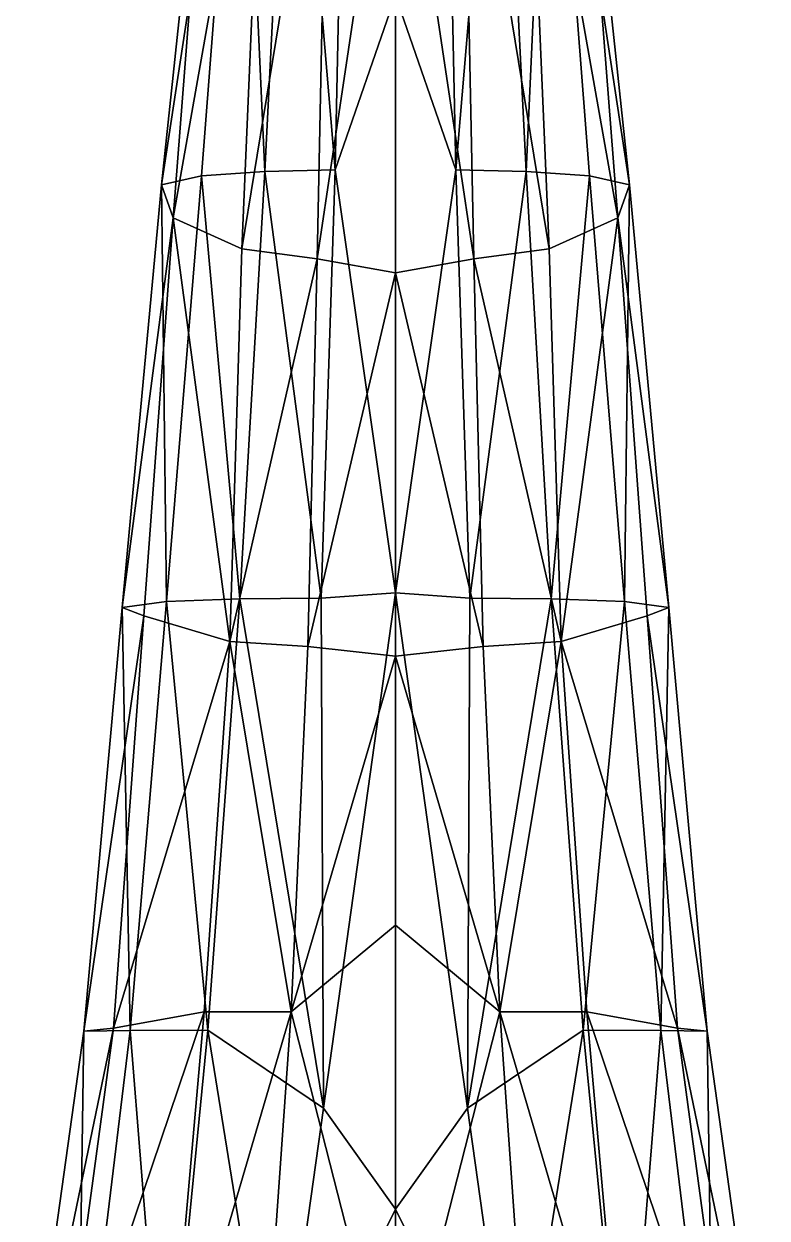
# Model space of a CAD drawing. Extents: x -1.1 to 1.1, y -3.78 to 5.59.
# Drawn here: x -0.289 to 0.289, y 3.372 to 4.3 of the extents above; entities that cross this region are included whole.
import ezdxf

# ---------------------------------------------------------------- set-up
doc = ezdxf.new("R2010")
doc.units = 0
doc.layers.add('STEGOSRS$LWO', color=1, linetype='CONTINUOUS')

msp = doc.modelspace()

# ---------------------------------------------------------------- linework, layer by layer
at = {"layer": 'STEGOSRS$LWO'}
for points in [[(-0.08116, 4.59189, 1.28982), (-0.10151, 4.18528, 1.33808), (-0.11974, 4.58392, 1.32342)], [(-0.08116, 4.59189, 1.28982), (-0.04686, 4.18664, 1.31254), (-0.10151, 4.18528, 1.33808)], [(-0.03827, 4.59362, 1.26944), (-0.04686, 4.18664, 1.31254), (-0.08116, 4.59189, 1.28982)], [(-0.04686, 4.18664, 1.31254), (-0.03827, 4.59362, 1.26944), (0, 4.32226, 1.28602)], [(0.03827, 4.59362, 1.26944), (0.04686, 4.18664, 1.31254), (0, 4.32226, 1.28602)], [(0.04686, 4.18664, 1.31254), (0.03827, 4.59362, 1.26944), (0.08116, 4.59189, 1.28982)], [(0.04686, 4.18664, 1.31254), (0.08116, 4.59189, 1.28982), (0.10151, 4.18528, 1.33808)], [(0.10151, 4.18528, 1.33808), (0.08116, 4.59189, 1.28982), (0.11974, 4.58392, 1.32342)], [(-0.18196, 4.17509, 1.41131), (-0.11974, 4.58392, 1.32342), (-0.15083, 4.18191, 1.37317)], [(-0.11974, 4.58392, 1.32342), (-0.18196, 4.17509, 1.41131), (-0.14075, 4.56249, 1.38353)], [(-0.15083, 4.18191, 1.37317), (-0.11974, 4.58392, 1.32342), (-0.10151, 4.18528, 1.33808)], [(0.11974, 4.58392, 1.32342), (0.15083, 4.18191, 1.37317), (0.10151, 4.18528, 1.33808)], [(0.11974, 4.58392, 1.32342), (0.18196, 4.17509, 1.41131), (0.15083, 4.18191, 1.37317)], [(0.18196, 4.17509, 1.41131), (0.11974, 4.58392, 1.32342), (0.14075, 4.56249, 1.38353)], [(-0.18196, 4.17509, 1.41131), (-0.17286, 4.14921, 1.47332), (-0.14075, 4.56249, 1.38353)], [(-0.14075, 4.56249, 1.38353), (-0.17286, 4.14921, 1.47332), (-0.10106, 4.5545, 1.44311)], [(0.17286, 4.14921, 1.47332), (0.14075, 4.56249, 1.38353), (0.10106, 4.5545, 1.44311)], [(0.17286, 4.14921, 1.47332), (0.18196, 4.17509, 1.41131), (0.14075, 4.56249, 1.38353)], [(-0.17286, 4.14921, 1.47332), (-0.11944, 4.12513, 1.54203), (-0.10106, 4.5545, 1.44311)], [(-0.10106, 4.5545, 1.44311), (-0.11944, 4.12513, 1.54203), (-0.05235, 4.53536, 1.50306)], [(0.11944, 4.12513, 1.54203), (0.10106, 4.5545, 1.44311), (0.05235, 4.53536, 1.50306)], [(0.11944, 4.12513, 1.54203), (0.17286, 4.14921, 1.47332), (0.10106, 4.5545, 1.44311)], [(-0.11944, 4.12513, 1.54203), (-0.06095, 4.11749, 1.62003), (-0.05235, 4.53536, 1.50306)], [(-0.05235, 4.53536, 1.50306), (-0.06095, 4.11749, 1.62003), (0, 4.52462, 1.54247)], [(0.06095, 4.11749, 1.62003), (0.05235, 4.53536, 1.50306), (0, 4.52462, 1.54247)], [(0.06095, 4.11749, 1.62003), (0.11944, 4.12513, 1.54203), (0.05235, 4.53536, 1.50306)], [(-0.06095, 4.11749, 1.62003), (0, 4.10661, 1.66601), (0, 4.52462, 1.54247)], [(0, 4.10661, 1.66601), (0.06095, 4.11749, 1.62003), (0, 4.52462, 1.54247)], [(0, 4.32226, 1.28602), (0, 3.85784, 1.35132), (-0.04686, 4.18664, 1.31254)], [(0, 3.85784, 1.35132), (0, 4.32226, 1.28602), (0.04686, 4.18664, 1.31254)], [(-0.15083, 4.18191, 1.37317), (-0.17818, 3.85103, 1.43485), (-0.18196, 4.17509, 1.41131)], [(-0.12118, 3.85309, 1.39304), (-0.17818, 3.85103, 1.43485), (-0.15083, 4.18191, 1.37317)], [(-0.10151, 4.18528, 1.33808), (-0.12118, 3.85309, 1.39304), (-0.15083, 4.18191, 1.37317)], [(-0.05778, 3.85368, 1.36317), (-0.12118, 3.85309, 1.39304), (-0.10151, 4.18528, 1.33808)], [(-0.04686, 4.18664, 1.31254), (-0.05778, 3.85368, 1.36317), (-0.10151, 4.18528, 1.33808)], [(0, 3.85784, 1.35132), (-0.05778, 3.85368, 1.36317), (-0.04686, 4.18664, 1.31254)], [(0.05778, 3.85368, 1.36317), (0, 3.85784, 1.35132), (0.04686, 4.18664, 1.31254)], [(0.05778, 3.85368, 1.36317), (0.04686, 4.18664, 1.31254), (0.10151, 4.18528, 1.33808)], [(0.12118, 3.85309, 1.39304), (0.05778, 3.85368, 1.36317), (0.10151, 4.18528, 1.33808)], [(0.12118, 3.85309, 1.39304), (0.10151, 4.18528, 1.33808), (0.15083, 4.18191, 1.37317)], [(0.17818, 3.85103, 1.43485), (0.12118, 3.85309, 1.39304), (0.15083, 4.18191, 1.37317)], [(0.17818, 3.85103, 1.43485), (0.15083, 4.18191, 1.37317), (0.18196, 4.17509, 1.41131)], [(-0.18196, 4.17509, 1.41131), (-0.21246, 3.84653, 1.48263), (-0.17286, 4.14921, 1.47332)], [(-0.17818, 3.85103, 1.43485), (-0.21246, 3.84653, 1.48263), (-0.18196, 4.17509, 1.41131)], [(0.21246, 3.84653, 1.48263), (0.18196, 4.17509, 1.41131), (0.17286, 4.14921, 1.47332)], [(0.21246, 3.84653, 1.48263), (0.17818, 3.85103, 1.43485), (0.18196, 4.17509, 1.41131)], [(-0.21246, 3.84653, 1.48263), (-0.19585, 3.83986, 1.55453), (-0.17286, 4.14921, 1.47332)], [(-0.19585, 3.83986, 1.55453), (-0.12892, 3.82008, 1.64088), (-0.17286, 4.14921, 1.47332)], [(-0.17286, 4.14921, 1.47332), (-0.12892, 3.82008, 1.64088), (-0.11944, 4.12513, 1.54203)], [(0.12892, 3.82008, 1.64088), (0.17286, 4.14921, 1.47332), (0.11944, 4.12513, 1.54203)], [(0.12892, 3.82008, 1.64088), (0.19585, 3.83986, 1.55453), (0.17286, 4.14921, 1.47332)], [(0.19585, 3.83986, 1.55453), (0.21246, 3.84653, 1.48263), (0.17286, 4.14921, 1.47332)], [(-0.11944, 4.12513, 1.54203), (-0.12892, 3.82008, 1.64088), (-0.06095, 4.11749, 1.62003)], [(0.12892, 3.82008, 1.64088), (0.11944, 4.12513, 1.54203), (0.06095, 4.11749, 1.62003)], [(-0.12892, 3.82008, 1.64088), (-0.06814, 3.81601, 1.7277), (-0.06095, 4.11749, 1.62003)], [(-0.06095, 4.11749, 1.62003), (-0.06814, 3.81601, 1.7277), (0, 4.10661, 1.66601)], [(0.06814, 3.81601, 1.7277), (0.06095, 4.11749, 1.62003), (0, 4.10661, 1.66601)], [(0.06814, 3.81601, 1.7277), (0.12892, 3.82008, 1.64088), (0.06095, 4.11749, 1.62003)], [(-0.06814, 3.81601, 1.7277), (0, 3.80847, 1.77694), (0, 4.10661, 1.66601)], [(0, 3.80847, 1.77694), (0.06814, 3.81601, 1.7277), (0, 4.10661, 1.66601)], [(-0.12118, 3.85309, 1.39304), (-0.14583, 3.51778, 1.4601), (-0.17818, 3.85103, 1.43485)], [(-0.056, 3.45715, 1.43329), (-0.14583, 3.51778, 1.4601), (-0.12118, 3.85309, 1.39304)], [(-0.05778, 3.85368, 1.36317), (-0.056, 3.45715, 1.43329), (-0.12118, 3.85309, 1.39304)], [(0, 3.85784, 1.35132), (-0.056, 3.45715, 1.43329), (-0.05778, 3.85368, 1.36317)], [(0, 3.85784, 1.35132), (0, 3.37863, 1.4372), (-0.056, 3.45715, 1.43329)], [(0.056, 3.45715, 1.43329), (0, 3.85784, 1.35132), (0.05778, 3.85368, 1.36317)], [(0, 3.37863, 1.4372), (0, 3.85784, 1.35132), (0.056, 3.45715, 1.43329)], [(0.056, 3.45715, 1.43329), (0.05778, 3.85368, 1.36317), (0.12118, 3.85309, 1.39304)], [(0.14583, 3.51778, 1.4601), (0.056, 3.45715, 1.43329), (0.12118, 3.85309, 1.39304)], [(0.14583, 3.51778, 1.4601), (0.12118, 3.85309, 1.39304), (0.17818, 3.85103, 1.43485)], [(-0.21246, 3.84653, 1.48263), (-0.24247, 3.51715, 1.56649), (-0.19585, 3.83986, 1.55453)], [(-0.20649, 3.51749, 1.50909), (-0.24247, 3.51715, 1.56649), (-0.21246, 3.84653, 1.48263)], [(-0.17818, 3.85103, 1.43485), (-0.20649, 3.51749, 1.50909), (-0.21246, 3.84653, 1.48263)], [(-0.14583, 3.51778, 1.4601), (-0.20649, 3.51749, 1.50909), (-0.17818, 3.85103, 1.43485)], [(0.20649, 3.51749, 1.50909), (0.14583, 3.51778, 1.4601), (0.17818, 3.85103, 1.43485)], [(0.20649, 3.51749, 1.50909), (0.17818, 3.85103, 1.43485), (0.21246, 3.84653, 1.48263)], [(0.24247, 3.51715, 1.56649), (0.21246, 3.84653, 1.48263), (0.19585, 3.83986, 1.55453)], [(0.24247, 3.51715, 1.56649), (0.20649, 3.51749, 1.50909), (0.21246, 3.84653, 1.48263)], [(-0.24247, 3.51715, 1.56649), (-0.21936, 3.51934, 1.65467), (-0.19585, 3.83986, 1.55453)], [(-0.19585, 3.83986, 1.55453), (-0.21936, 3.51934, 1.65467), (-0.12892, 3.82008, 1.64088)], [(0.21936, 3.51934, 1.65467), (0.19585, 3.83986, 1.55453), (0.12892, 3.82008, 1.64088)], [(0.21936, 3.51934, 1.65467), (0.24247, 3.51715, 1.56649), (0.19585, 3.83986, 1.55453)], [(-0.21936, 3.51934, 1.65467), (-0.14888, 3.532, 1.73345), (-0.12892, 3.82008, 1.64088)], [(-0.14888, 3.532, 1.73345), (-0.08107, 3.53205, 1.83938), (-0.12892, 3.82008, 1.64088)], [(-0.12892, 3.82008, 1.64088), (-0.08107, 3.53205, 1.83938), (-0.06814, 3.81601, 1.7277)], [(-0.06814, 3.81601, 1.7277), (-0.08107, 3.53205, 1.83938), (0, 3.80847, 1.77694)], [(0.08107, 3.53205, 1.83938), (0.06814, 3.81601, 1.7277), (0, 3.80847, 1.77694)], [(0.08107, 3.53205, 1.83938), (0.12892, 3.82008, 1.64088), (0.06814, 3.81601, 1.7277)], [(0.08107, 3.53205, 1.83938), (0.14888, 3.532, 1.73345), (0.12892, 3.82008, 1.64088)], [(0.14888, 3.532, 1.73345), (0.21936, 3.51934, 1.65467), (0.12892, 3.82008, 1.64088)], [(0, 3.59961, 1.86266), (0, 3.80847, 1.77694), (-0.08107, 3.53205, 1.83938)], [(0, 3.80847, 1.77694), (0, 3.59961, 1.86266), (0.08107, 3.53205, 1.83938)], [(0, 3.21474, 2.02062), (0, 3.59961, 1.86266), (-0.08107, 3.53205, 1.83938)], [(0, 3.59961, 1.86266), (0, 3.21474, 2.02062), (0.08107, 3.53205, 1.83938)], [(-0.21936, 3.51934, 1.65467), (-0.26367, 3.19217, 1.75685), (-0.14888, 3.532, 1.73345)], [(-0.26367, 3.19217, 1.75685), (-0.1778, 3.20254, 1.86543), (-0.14888, 3.532, 1.73345)], [(-0.14888, 3.532, 1.73345), (-0.1778, 3.20254, 1.86543), (-0.08107, 3.53205, 1.83938)], [(-0.1778, 3.20254, 1.86543), (-0.10357, 3.21543, 1.97184), (-0.08107, 3.53205, 1.83938)], [(-0.10357, 3.21543, 1.97184), (0, 3.21474, 2.02062), (-0.08107, 3.53205, 1.83938)], [(0, 3.21474, 2.02062), (0.10357, 3.21543, 1.97184), (0.08107, 3.53205, 1.83938)], [(0.1778, 3.20254, 1.86543), (0.14888, 3.532, 1.73345), (0.08107, 3.53205, 1.83938)], [(0.10357, 3.21543, 1.97184), (0.1778, 3.20254, 1.86543), (0.08107, 3.53205, 1.83938)], [(0.26367, 3.19217, 1.75685), (0.21936, 3.51934, 1.65467), (0.14888, 3.532, 1.73345)], [(0.1778, 3.20254, 1.86543), (0.26367, 3.19217, 1.75685), (0.14888, 3.532, 1.73345)], [(-0.24247, 3.51715, 1.56649), (-0.28903, 3.18289, 1.64819), (-0.21936, 3.51934, 1.65467)], [(-0.28903, 3.18289, 1.64819), (-0.26367, 3.19217, 1.75685), (-0.21936, 3.51934, 1.65467)], [(0.28903, 3.18289, 1.64819), (0.24247, 3.51715, 1.56649), (0.21936, 3.51934, 1.65467)], [(0.26367, 3.19217, 1.75685), (0.28903, 3.18289, 1.64819), (0.21936, 3.51934, 1.65467)], [(-0.24738, 3.17971, 1.58287), (-0.28903, 3.18289, 1.64819), (-0.24247, 3.51715, 1.56649)], [(-0.20649, 3.51749, 1.50909), (-0.24738, 3.17971, 1.58287), (-0.24247, 3.51715, 1.56649)], [(-0.1791, 3.17865, 1.52788), (-0.24738, 3.17971, 1.58287), (-0.20649, 3.51749, 1.50909)], [(-0.14583, 3.51778, 1.4601), (-0.1791, 3.17865, 1.52788), (-0.20649, 3.51749, 1.50909)], [(-0.09322, 3.19108, 1.48772), (-0.1791, 3.17865, 1.52788), (-0.14583, 3.51778, 1.4601)], [(-0.056, 3.45715, 1.43329), (-0.09322, 3.19108, 1.48772), (-0.14583, 3.51778, 1.4601)], [(0.09322, 3.19108, 1.48772), (0.056, 3.45715, 1.43329), (0.14583, 3.51778, 1.4601)], [(0.1791, 3.17865, 1.52788), (0.09322, 3.19108, 1.48772), (0.14583, 3.51778, 1.4601)], [(0.1791, 3.17865, 1.52788), (0.14583, 3.51778, 1.4601), (0.20649, 3.51749, 1.50909)], [(0.24738, 3.17971, 1.58287), (0.1791, 3.17865, 1.52788), (0.20649, 3.51749, 1.50909)], [(0.24738, 3.17971, 1.58287), (0.20649, 3.51749, 1.50909), (0.24247, 3.51715, 1.56649)], [(0.28903, 3.18289, 1.64819), (0.24738, 3.17971, 1.58287), (0.24247, 3.51715, 1.56649)], [(-0.09322, 3.19108, 1.48772), (-0.056, 3.45715, 1.43329), (0, 3.37863, 1.4372)], [(0.056, 3.45715, 1.43329), (0.09322, 3.19108, 1.48772), (0, 3.37863, 1.4372)], [(0, 2.9816, 1.50835), (-0.09322, 3.19108, 1.48772), (0, 3.37863, 1.4372)], [(0.09322, 3.19108, 1.48772), (0, 2.9816, 1.50835), (0, 3.37863, 1.4372)]]:
    msp.add_3dface(points, dxfattribs=at)

doc.saveas('drawing.dxf')
